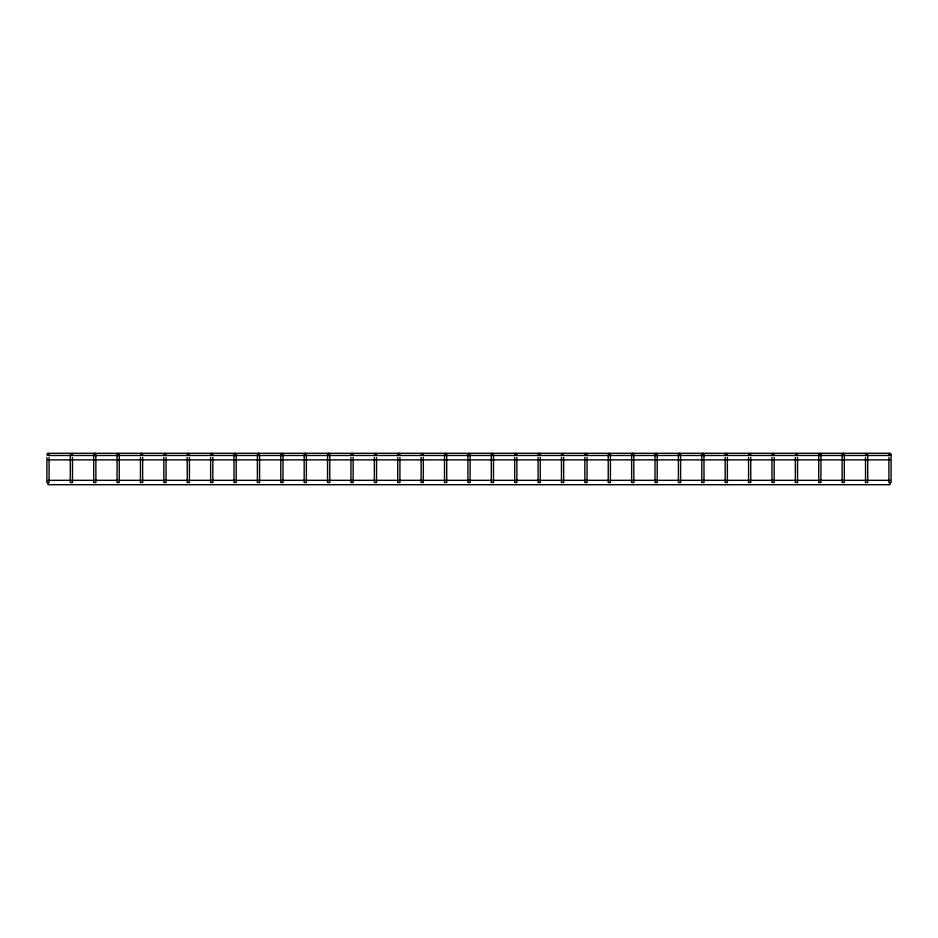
<?xml version="1.0" encoding="UTF-8"?>
<svg xmlns="http://www.w3.org/2000/svg" width="938" height="938" viewBox="0 0 938 938"><rect width="100%" height="100%" fill="white"/><g stroke="black" fill="none" stroke-linecap="round" stroke-linejoin="round"><path stroke-width="1.41" d="M95.547 455.153L95.875 454.379L94.773 453.289L93.683 454.379L93.999 455.153M118.938 455.153L119.255 454.379L118.165 453.289L117.062 454.379L117.391 455.153M142.33 455.153L142.646 454.379L141.556 453.289L140.454 454.379L141.556 455.481M165.721 455.153L166.038 454.379L164.947 453.289L163.845 454.379L164.947 455.481M189.101 455.153L189.429 454.379L188.327 453.289L187.237 454.379L188.327 455.481M212.492 455.153L212.82 454.379L211.718 453.289L210.628 454.379L211.718 455.481M234.008 454.379L235.11 453.289L236.2 454.379L235.884 455.153M257.399 454.379L258.501 453.289L259.592 454.379L259.275 455.153M280.79 454.379L281.892 453.289L282.983 454.379L282.666 455.153M446.382 455.153L446.711 454.379L445.609 453.289L444.518 454.379L444.835 455.153M469.774 455.153L470.102 454.379L469 453.289L467.898 454.379L468.226 455.153M493.165 455.153L493.482 454.379L492.391 453.289L491.289 454.379L491.618 455.153M516.557 455.153L516.873 454.379L515.783 453.289L514.681 454.379L515.783 455.481M539.948 455.153L540.265 454.379L539.162 453.289L538.072 454.379L539.162 455.481M563.328 455.153L563.328 453.605L561.78 453.605L561.463 454.379L562.554 455.481M586.719 455.153L587.047 454.379L585.945 453.289L584.855 454.379L585.945 455.481M608.234 454.379L609.337 453.289L610.427 454.379L610.11 455.153M631.626 454.379L632.728 453.289L633.818 454.379L633.502 455.153M820.609 455.153L820.938 454.379L819.835 453.289L818.745 454.379L819.062 455.153M844.001 455.153L844.317 454.379L843.227 453.289L842.125 454.379L842.453 455.153M867.392 455.153L867.392 453.605L865.844 453.605L865.516 454.379L866.618 455.481M890.783 455.153L891.1 454.379L889.998 453.289L48.002 453.289L46.9 454.379L47.217 455.153M71.382 455.481L72.484 454.379L72.156 453.605L70.608 453.605L70.608 455.153M352.055 455.481L353.145 454.379L352.055 453.289L350.953 454.379L351.281 455.153M375.446 455.481L376.537 454.379L376.22 453.605L374.672 453.605L374.672 455.153M398.838 455.481L399.928 454.379L398.838 453.289L397.735 454.379L398.052 455.153M422.217 455.481L423.319 454.379L423.003 453.605L421.443 453.605L421.443 455.153M726.282 455.481L727.372 454.379L726.282 453.289L725.18 454.379L725.508 455.153M749.673 455.481L750.763 454.379L750.447 453.605L748.899 453.605L748.899 455.153M773.053 455.481L774.155 454.379L773.053 453.289L771.962 454.379L772.279 455.153M796.444 455.481L797.546 454.379L797.218 453.605L795.67 453.605L795.67 455.153M889.998 453.289L888.907 454.379L889.998 455.481L48.002 455.481L49.093 454.379L48.002 453.289M48.002 459.866L889.998 459.866M48.002 480.326L889.998 480.326M703.992 454.379L702.89 453.289L701.8 454.379L702.116 455.153M680.601 454.379L679.499 453.289L678.409 454.379L678.725 455.153M657.21 454.379L656.108 453.289L655.017 454.379L655.334 455.153M329.766 454.379L328.663 453.289L327.573 454.379L327.89 455.153M306.374 454.379L305.272 453.289L304.182 454.379L304.498 455.153M891.1 455.282L891.1 482.519L888.907 482.519L888.907 457.451M889.998 482.519L889.998 484.712L48.002 484.712L48.002 482.519M867.709 455.282L867.709 482.519L865.516 482.519L865.516 457.451M844.317 455.282L844.317 482.519L842.125 482.519L842.125 455.282M820.938 455.282L820.938 482.519L818.745 482.519L818.745 455.282M797.546 457.451L797.546 482.519L795.354 482.519L795.354 457.451M774.155 457.451L774.155 482.519L771.962 482.519L771.962 457.451M750.763 457.451L750.763 482.519L748.571 482.519L748.571 457.451M727.372 457.451L727.372 482.519L725.18 482.519L725.18 457.451M703.992 455.282L703.992 482.519L701.8 482.519L701.8 455.282M680.601 455.282L680.601 482.519L678.409 482.519L678.409 455.282M657.21 455.282L657.21 482.519L655.017 482.519L655.017 455.282M633.818 455.282L633.818 482.519L631.626 482.519L631.626 455.282M610.427 455.282L610.427 482.519L608.234 482.519L608.234 455.282M587.047 457.451L587.047 482.519L584.855 482.519L584.855 457.451M563.656 457.451L563.656 482.519L561.463 482.519L561.463 457.451M540.265 457.451L540.265 482.519L538.072 482.519L538.072 457.451M516.873 457.451L516.873 482.519L514.681 482.519L514.681 457.451M493.482 455.282L493.482 482.519L491.289 482.519L491.289 455.282M470.102 455.282L470.102 482.519L467.898 482.519L467.898 455.282M446.711 455.282L446.711 482.519L444.518 482.519L444.518 455.282M423.319 457.451L423.319 482.519L421.127 482.519L421.127 457.451M399.928 457.451L399.928 482.519L397.735 482.519L397.735 457.451M376.537 457.451L376.537 482.519L374.344 482.519L374.344 457.451M353.145 457.451L353.145 482.519L350.953 482.519L350.953 457.451M329.766 455.282L329.766 482.519L327.573 482.519L327.573 455.282M306.374 455.282L306.374 482.519L304.182 482.519L304.182 455.282M282.983 455.282L282.983 482.519L280.79 482.519L280.79 455.282M259.592 455.282L259.592 482.519L257.399 482.519L257.399 455.282M236.2 455.282L236.2 482.519L234.008 482.519L234.008 455.282M212.82 457.451L212.82 482.519L210.628 482.519L210.628 457.451M189.429 457.451L189.429 482.519L187.237 482.519L187.237 457.451M166.038 457.451L166.038 482.519L163.845 482.519L163.845 457.451M142.646 457.451L142.646 482.519L140.454 482.519L140.454 457.451M119.255 455.282L119.255 482.519L117.062 482.519L117.062 455.282M95.875 455.282L95.875 482.519L93.683 482.519L93.683 455.282M72.484 457.451L72.484 482.519L70.291 482.519L70.291 455.282M49.093 457.451L49.093 482.519L46.9 482.519L46.9 457.451"/></g></svg>
